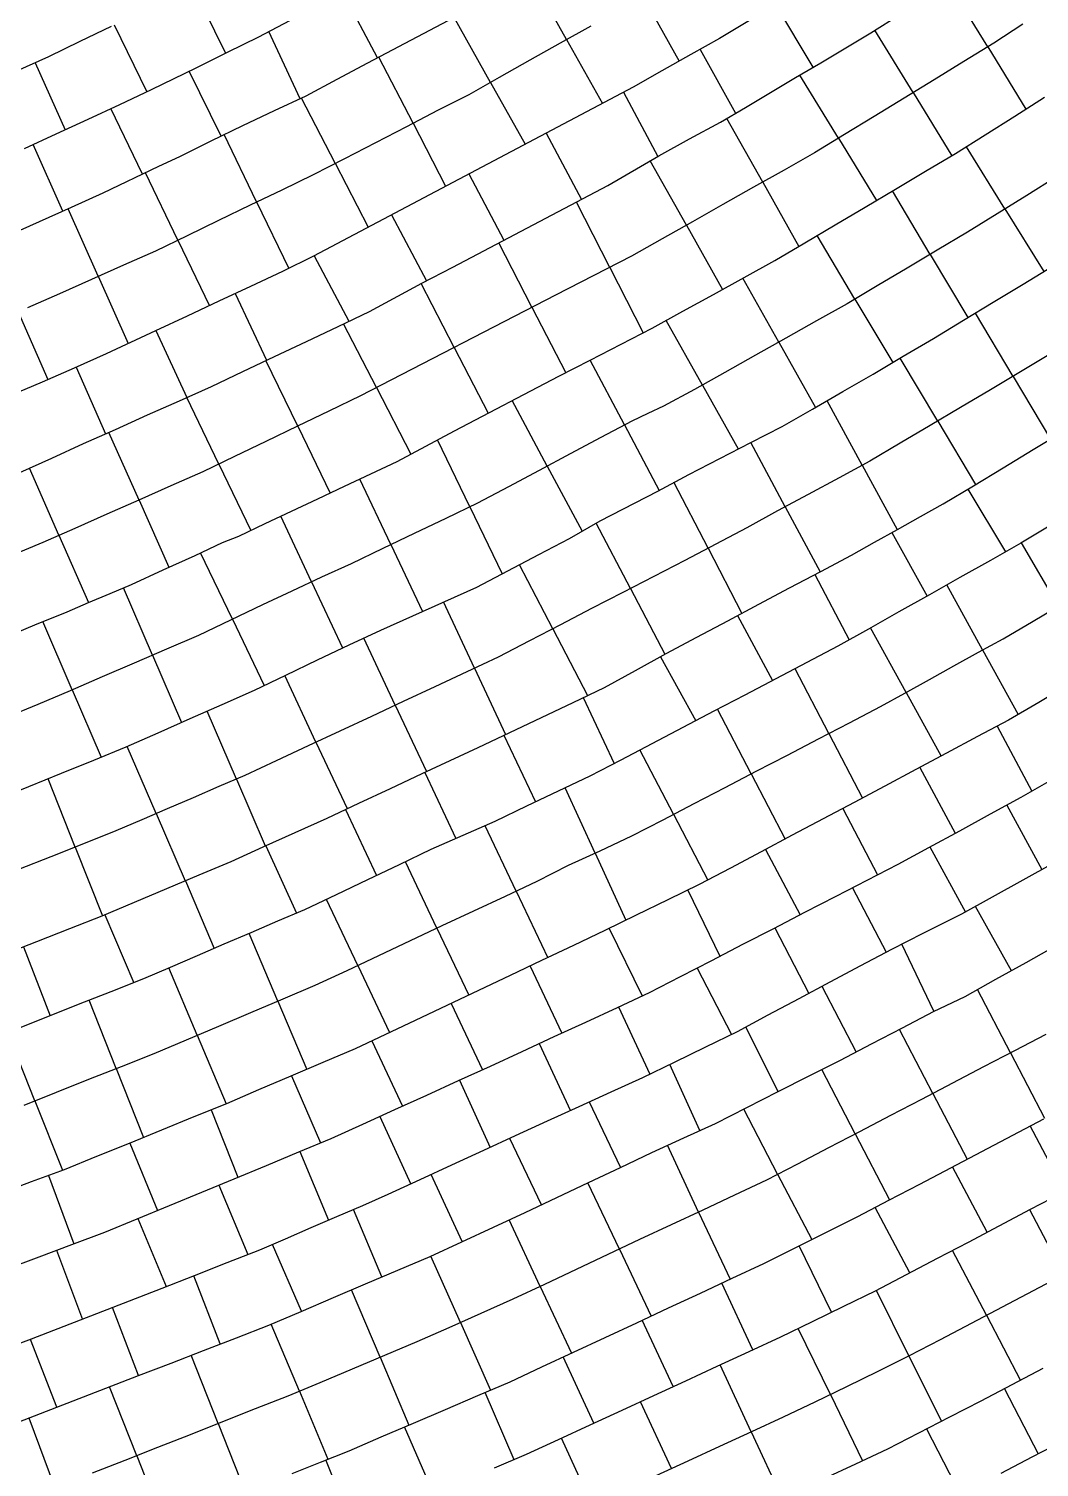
# Model space of a CAD drawing. Extents: x 720124 to 720679, y 1579628 to 1580856.
# Drawn here: x 720329 to 720386.7, y 1580268 to 1580350.2 of the extents above; entities that cross this region are included whole.
import ezdxf

# ---------------------------------------------------------------- set-up
doc = ezdxf.new("R2010")
doc.units = 0
doc.layers.add('AGROCAD PLL', color=7, linetype='Continuous')
doc.layers.add('GT01-0010016-0502', color=30, linetype='Continuous', lineweight=25)

msp = doc.modelspace()

# ---------------------------------------------------------------- linework, layer by layer
at = {"layer": 'AGROCAD PLL', "color": 3, "true_color": 0x00ff00}
for points in [[(720338.394, 1580352.596), (720340.257, 1580348.793)], [(720348.948, 1580348.526), (720346.981, 1580352.235)], [(720364.104, 1580352.024), (720366.175, 1580348.341)], [(720364.104, 1580352.024), (720366.175, 1580348.341)], [(720371.67, 1580351.542), (720373.812, 1580347.981)], [(720333.902, 1580350.401), (720335.77, 1580346.587)], [(720344.531, 1580346.183), (720342.741, 1580350.027)], [(720379.532, 1580346.536), (720377.355, 1580350.095)], [(720379.532, 1580346.536), (720377.355, 1580350.095)], [(720359.744, 1580349.577), (720361.786, 1580345.923)], [(720359.744, 1580349.577), (720361.786, 1580345.923)], [(720350.968, 1580344.787), (720349.014, 1580348.561)], [(720367.362, 1580349.005), (720369.393, 1580345.361)], [(720383.797, 1580349.145), (720385.968, 1580345.597)], [(720329.394, 1580348.238), (720331.096, 1580344.413)], [(720375.267, 1580343.926), (720373.057, 1580347.538)], [(720375.267, 1580343.926), (720373.057, 1580347.538)], [(720346.523, 1580342.498), (720344.599, 1580346.215)], [(720362.998, 1580346.564), (720364.944, 1580342.886)], [(720379.532, 1580346.536), (720381.741, 1580342.926)], [(720335.511, 1580341.868), (720333.707, 1580345.625)], [(720370.94, 1580341.422), (720368.884, 1580345.061)], [(720370.94, 1580341.422), (720368.884, 1580345.061)], [(720330.975, 1580339.764), (720329.263, 1580343.563)], [(720375.267, 1580343.926), (720377.439, 1580340.376)], [(720384.777, 1580339.887), (720382.576, 1580343.447)], [(720384.777, 1580339.887), (720382.576, 1580343.447)], [(720366.587, 1580338.962), (720364.52, 1580342.639)], [(720366.587, 1580338.962), (720364.52, 1580342.639)], [(720370.94, 1580341.422), (720373.014, 1580337.752)], [(720342.037, 1580340.29), (720343.866, 1580336.485)], [(720342.037, 1580340.29), (720343.866, 1580336.485)], [(720362.208, 1580336.551), (720360.298, 1580340.278)], [(720362.208, 1580336.551), (720360.298, 1580340.278)], [(720380.505, 1580337.289), (720378.347, 1580340.916)], [(720380.505, 1580337.289), (720378.347, 1580340.916)], [(720332.986, 1580336.041), (720331.271, 1580339.897)], [(720384.777, 1580339.887), (720386.991, 1580336.306)], [(720366.587, 1580338.962), (720368.651, 1580335.291)], [(720337.537, 1580338.11), (720339.34, 1580334.361)], [(720337.537, 1580338.11), (720339.34, 1580334.361)], [(720376.208, 1580334.732), (720374.048, 1580338.362)], [(720376.208, 1580334.732), (720374.048, 1580338.362)], [(720345.32, 1580337.212), (720347.299, 1580333.471)], [(720380.505, 1580337.289), (720382.654, 1580333.678)], [(720332.986, 1580336.041), (720334.698, 1580332.192)], [(720332.986, 1580336.041), (720334.698, 1580332.192)], [(720362.208, 1580336.551), (720364.121, 1580332.818)], [(720371.854, 1580332.275), (720369.801, 1580335.927)], [(720371.854, 1580332.275), (720369.801, 1580335.927)], [(720340.812, 1580335.049), (720342.595, 1580331.244)], [(720376.208, 1580334.732), (720378.365, 1580331.108)], [(720328.416, 1580334.011), (720330.113, 1580330.145)], [(720328.416, 1580334.011), (720330.113, 1580330.145)], [(720357.76, 1580334.268), (720359.689, 1580330.529)], [(720385.241, 1580330.324), (720383.088, 1580333.941)], [(720385.241, 1580330.324), (720383.088, 1580333.941)], [(720336.281, 1580332.936), (720338.058, 1580329.12)], [(720367.493, 1580329.829), (720365.422, 1580333.513)], [(720367.493, 1580329.829), (720365.422, 1580333.513)], [(720353.316, 1580331.975), (720355.254, 1580328.22)], [(720344.386, 1580327.478), (720342.57, 1580331.232)], [(720344.386, 1580327.478), (720342.57, 1580331.232)], [(720363.044, 1580327.551), (720361.083, 1580331.251)], [(720363.044, 1580327.551), (720361.083, 1580331.251)], [(720363.044, 1580327.551), (720361.083, 1580331.251)], [(720363.044, 1580327.551), (720361.083, 1580331.251)], [(720380.944, 1580327.767), (720378.8, 1580331.37)], [(720380.944, 1580327.767), (720378.8, 1580331.37)], [(720331.734, 1580330.856), (720333.401, 1580327.034)], [(720385.241, 1580330.324), (720387.379, 1580326.73)], [(720367.493, 1580329.829), (720369.546, 1580326.177)], [(720339.881, 1580325.307), (720338.05, 1580329.116)], [(720339.881, 1580325.307), (720338.05, 1580329.116)], [(720358.635, 1580325.194), (720356.627, 1580328.935)], [(720358.635, 1580325.194), (720356.627, 1580328.935)], [(720376.63, 1580325.241), (720374.625, 1580328.933)], [(720376.63, 1580325.241), (720374.625, 1580328.933)], [(720335.321, 1580323.257), (720333.602, 1580327.123)], [(720335.321, 1580323.257), (720333.602, 1580327.123)], [(720344.386, 1580327.478), (720346.234, 1580323.656)], [(720363.044, 1580327.551), (720365.028, 1580323.809)], [(720380.944, 1580327.767), (720383.099, 1580324.146)], [(720372.227, 1580322.87), (720370.258, 1580326.541)], [(720372.227, 1580322.87), (720370.258, 1580326.541)], [(720330.745, 1580321.243), (720329.062, 1580325.08)], [(720330.745, 1580321.243), (720329.062, 1580325.08)], [(720339.881, 1580325.307), (720341.703, 1580321.519)], [(720358.635, 1580325.194), (720360.628, 1580321.477)], [(720376.63, 1580325.241), (720378.623, 1580321.568)], [(720367.825, 1580320.5), (720365.874, 1580324.268)], [(720367.825, 1580320.5), (720365.874, 1580324.268)], [(720382.654, 1580323.878), (720384.811, 1580320.291)], [(720335.321, 1580323.257), (720337.03, 1580319.416)], [(720354.212, 1580322.862), (720356.051, 1580319.038)], [(720372.227, 1580322.87), (720374.222, 1580319.152)], [(720330.745, 1580321.243), (720332.434, 1580317.393)], [(720363.384, 1580318.203), (720361.437, 1580321.942)], [(720363.384, 1580318.203), (720361.437, 1580321.942)], [(720378.314, 1580321.396), (720380.336, 1580317.77)], [(720349.7, 1580320.707), (720351.513, 1580316.888)], [(720367.825, 1580320.5), (720369.75, 1580316.78)], [(720387.833, 1580317.188), (720385.719, 1580320.803)], [(720340.652, 1580316.449), (720338.835, 1580320.238)], [(720340.652, 1580316.449), (720338.835, 1580320.238)], [(720373.927, 1580318.996), (720375.889, 1580315.274)], [(720336.096, 1580314.394), (720334.439, 1580318.244)], [(720336.096, 1580314.394), (720334.439, 1580318.244)], [(720345.178, 1580318.576), (720346.943, 1580314.802)], [(720363.384, 1580318.203), (720365.342, 1580314.442)], [(720383.504, 1580314.688), (720381.454, 1580318.405)], [(720354.484, 1580313.645), (720352.71, 1580317.431)], [(720354.484, 1580313.645), (720352.71, 1580317.431)], [(720340.652, 1580316.449), (720342.471, 1580312.657)], [(720369.511, 1580316.652), (720371.5, 1580312.945)], [(720331.504, 1580312.414), (720329.829, 1580316.308)], [(720331.504, 1580312.414), (720329.829, 1580316.308)], [(720379.13, 1580312.264), (720377.098, 1580315.949)], [(720349.953, 1580311.532), (720348.157, 1580315.365)], [(720349.953, 1580311.532), (720348.157, 1580315.365)], [(720383.504, 1580314.688), (720385.537, 1580311.001)], [(720383.504, 1580314.688), (720385.537, 1580311.001)], [(720336.096, 1580314.394), (720337.749, 1580310.55)], [(720365.096, 1580314.306), (720367.117, 1580310.646)], [(720345.423, 1580309.415), (720343.639, 1580313.222)], [(720345.423, 1580309.415), (720343.639, 1580313.222)], [(720354.484, 1580313.645), (720356.254, 1580309.867)], [(720374.717, 1580309.915), (720372.788, 1580313.62)], [(720331.504, 1580312.414), (720333.158, 1580308.57)], [(720379.13, 1580312.264), (720381.135, 1580308.629)], [(720379.13, 1580312.264), (720381.135, 1580308.629)], [(720349.953, 1580311.532), (720351.73, 1580307.739)], [(720360.678, 1580311.967), (720362.463, 1580308.207)], [(720340.886, 1580307.313), (720339.218, 1580311.198)], [(720340.886, 1580307.313), (720339.218, 1580311.198)], [(720370.28, 1580307.61), (720368.359, 1580311.299)], [(720356.161, 1580309.823), (720357.971, 1580306.01)], [(720374.717, 1580309.915), (720376.638, 1580306.227)], [(720374.717, 1580309.915), (720376.638, 1580306.227)], [(720384.336, 1580310.333), (720386.305, 1580306.621)], [(720336.293, 1580305.338), (720334.633, 1580309.175)], [(720336.293, 1580305.338), (720334.633, 1580309.175)], [(720345.423, 1580309.415), (720347.2, 1580305.622)], [(720331.672, 1580303.43), (720330.129, 1580307.331)], [(720331.672, 1580303.43), (720330.129, 1580307.331)], [(720340.886, 1580307.313), (720342.528, 1580303.491)], [(720351.637, 1580307.695), (720353.409, 1580303.911)], [(720370.28, 1580307.61), (720372.219, 1580303.886)], [(720370.28, 1580307.61), (720372.219, 1580303.886)], [(720384.885, 1580305.829), (720386.886, 1580302.143)], [(720336.293, 1580305.338), (720337.954, 1580301.498)], [(720347.107, 1580305.578), (720348.88, 1580301.793)], [(720365.845, 1580305.301), (720367.805, 1580301.537)], [(720365.845, 1580305.301), (720367.805, 1580301.537)], [(720331.672, 1580303.43), (720333.227, 1580299.498)], [(720331.672, 1580303.43), (720333.226, 1580299.498)], [(720342.558, 1580303.504), (720344.308, 1580299.645)], [(720371.095, 1580303.286), (720373.081, 1580299.562)], [(720380.493, 1580303.439), (720382.516, 1580299.712)], [(720352.333, 1580298.794), (720350.535, 1580302.581)], [(720361.364, 1580303.085), (720363.126, 1580299.252)], [(720361.364, 1580303.085), (720363.126, 1580299.252)], [(720337.974, 1580301.507), (720339.616, 1580297.635)], [(720356.86, 1580300.916), (720358.669, 1580297.106)], [(720356.86, 1580300.916), (720358.669, 1580297.106)], [(720366.668, 1580300.963), (720368.493, 1580297.189)], [(720376.071, 1580301.107), (720377.993, 1580297.416)], [(720347.809, 1580296.664), (720346.019, 1580300.435)], [(720385.144, 1580296.364), (720383.103, 1580300.037)], [(720333.37, 1580299.559), (720335.016, 1580295.677)], [(720343.246, 1580294.622), (720341.606, 1580298.489)], [(720352.333, 1580298.794), (720354.151, 1580294.963)], [(720352.333, 1580298.794), (720354.151, 1580294.963)], [(720371.629, 1580298.811), (720373.571, 1580295.059)], [(720328.715, 1580297.734), (720330.25, 1580293.792)], [(720380.718, 1580294.044), (720378.896, 1580297.882)], [(720357.657, 1580296.627), (720359.472, 1580292.803)], [(720338.642, 1580292.672), (720337.02, 1580296.518)], [(720376.287, 1580291.727), (720374.339, 1580295.469)], [(720334.016, 1580290.774), (720332.475, 1580294.672)], [(720343.246, 1580294.622), (720344.901, 1580290.721)], [(720343.246, 1580294.622), (720344.901, 1580290.721)], [(720353.14, 1580294.483), (720354.932, 1580290.707)], [(720362.71, 1580294.291), (720364.499, 1580290.451)], [(720329.368, 1580288.933), (720327.818, 1580292.83)], [(720358.169, 1580292.199), (720359.957, 1580288.361)], [(720385.095, 1580291.664), (720387.04, 1580287.93)], [(720334.016, 1580290.774), (720335.575, 1580286.833)], [(720334.016, 1580290.774), (720335.575, 1580286.833)], [(720344.036, 1580290.349), (720345.684, 1580286.519)], [(720353.624, 1580290.115), (720355.368, 1580286.269)], [(720380.665, 1580289.346), (720382.619, 1580285.594)], [(720371.795, 1580284.728), (720369.856, 1580288.453)], [(720371.795, 1580284.728), (720369.856, 1580288.453)], [(720358.3, 1580282.99), (720356.5, 1580286.782)], [(720376.23, 1580287.037), (720378.191, 1580283.272)], [(720388.197, 1580283.745), (720386.219, 1580287.498)], [(720334.801, 1580286.516), (720336.377, 1580282.668)], [(720367.283, 1580282.574), (720365.497, 1580286.387)], [(720367.283, 1580282.574), (720365.497, 1580286.387)], [(720383.77, 1580281.421), (720381.789, 1580285.157)], [(720330.157, 1580284.664), (720331.598, 1580280.763)], [(720353.766, 1580280.881), (720352.007, 1580284.709)], [(720371.795, 1580284.728), (720373.739, 1580280.995)], [(720362.757, 1580280.451), (720360.954, 1580284.249)], [(720362.757, 1580280.451), (720360.954, 1580284.249)], [(720349.192, 1580278.863), (720347.567, 1580282.718)], [(720379.343, 1580279.096), (720377.371, 1580282.838)], [(720388.146, 1580278.999), (720386.194, 1580282.701)], [(720388.146, 1580278.999), (720386.194, 1580282.701)], [(720335.259, 1580282.203), (720336.876, 1580278.313)], [(720358.233, 1580278.322), (720356.453, 1580282.121)], [(720358.233, 1580278.322), (720356.453, 1580282.121)], [(720367.283, 1580282.574), (720369.082, 1580278.734)], [(720330.601, 1580280.389), (720332.083, 1580276.439)], [(720344.593, 1580276.903), (720342.951, 1580280.72)], [(720362.757, 1580280.451), (720364.571, 1580276.628)], [(720374.879, 1580276.846), (720373.024, 1580280.633)], [(720383.72, 1580276.672), (720381.789, 1580280.38)], [(720353.678, 1580276.259), (720351.988, 1580280.059)], [(720353.678, 1580276.259), (720351.988, 1580280.059)], [(720339.955, 1580275.035), (720338.449, 1580278.925)], [(720370.368, 1580274.69), (720368.611, 1580278.513)], [(720349.088, 1580274.276), (720347.455, 1580278.128)], [(720349.088, 1580274.276), (720347.455, 1580278.128)], [(720358.233, 1580278.322), (720360.017, 1580274.513)], [(720379.292, 1580274.35), (720377.436, 1580278.091)], [(720335.292, 1580273.232), (720333.803, 1580277.113)], [(720344.481, 1580272.334), (720342.875, 1580276.175)], [(720344.481, 1580272.334), (720342.875, 1580276.175)], [(720353.678, 1580276.259), (720355.396, 1580272.396)], [(720365.828, 1580272.595), (720364.06, 1580276.391)], [(720383.72, 1580276.672), (720385.656, 1580272.954)], [(720383.72, 1580276.672), (720385.656, 1580272.954)], [(720374.805, 1580272.144), (720372.969, 1580275.914)], [(720339.837, 1580270.482), (720338.292, 1580274.389)], [(720339.837, 1580270.482), (720338.292, 1580274.389)], [(720349.088, 1580274.276), (720350.732, 1580270.401)], [(720361.288, 1580270.501), (720359.545, 1580274.292)], [(720370.277, 1580270.023), (720368.503, 1580273.833)], [(720379.292, 1580274.35), (720381.148, 1580270.608)], [(720379.292, 1580274.35), (720381.148, 1580270.608)], [(720335.187, 1580268.644), (720333.628, 1580272.587)], [(720335.187, 1580268.644), (720333.628, 1580272.587)], [(720344.481, 1580272.334), (720346.105, 1580268.45)], [(720356.741, 1580268.421), (720355.088, 1580272.264)], [(720374.805, 1580272.144), (720376.649, 1580268.358)], [(720374.805, 1580272.144), (720376.649, 1580268.358)], [(720384.745, 1580272.477), (720386.681, 1580268.76)], [(720365.74, 1580267.922), (720363.966, 1580271.732)], [(720330.519, 1580266.852), (720329.037, 1580270.801)], [(720330.519, 1580266.852), (720329.037, 1580270.801)], [(720339.837, 1580270.482), (720341.381, 1580266.578)], [(720352.148, 1580266.445), (720350.491, 1580270.297)], [(720361.205, 1580265.816), (720359.446, 1580269.644)], [(720370.277, 1580270.023), (720372.052, 1580266.213)], [(720370.277, 1580270.023), (720372.052, 1580266.213)], [(720380.306, 1580270.178), (720382.23, 1580266.415)], [(720335.187, 1580268.644), (720336.736, 1580264.727)], [(720347.548, 1580264.486), (720345.997, 1580268.408)]]:
    msp.add_lwpolyline(points, dxfattribs=at)
at = {"layer": 'AGROCAD PLL', "color": 5, "true_color": 0x0000ff}
for points in [[(720359.744, 1580349.577), (720357.721, 1580353.197)], [(720340.01, 1580344.048), (720338.188, 1580347.768)], [(720355.389, 1580347.121), (720357.365, 1580343.584)], [(720355.389, 1580347.121), (720357.365, 1580343.584)], [(720350.968, 1580344.787), (720352.832, 1580341.186)], [(720350.968, 1580344.787), (720352.832, 1580341.186)], [(720346.523, 1580342.498), (720348.412, 1580338.848)], [(720346.523, 1580342.498), (720348.412, 1580338.848)], [(720357.76, 1580334.268), (720355.861, 1580337.948)], [(720357.76, 1580334.268), (720355.861, 1580337.948)], [(720353.316, 1580331.975), (720351.435, 1580335.623)], [(720353.316, 1580331.975), (720351.435, 1580335.623)], [(720348.873, 1580329.683), (720346.993, 1580333.326)], [(720348.873, 1580329.683), (720346.993, 1580333.326)], [(720349.7, 1580320.707), (720347.923, 1580324.451)], [(720349.7, 1580320.707), (720347.923, 1580324.451)], [(720345.178, 1580318.576), (720343.421, 1580322.33)], [(720345.178, 1580318.576), (720343.421, 1580322.33)], [(720358.947, 1580315.898), (720357.041, 1580319.558)], [(720358.947, 1580315.898), (720357.041, 1580319.558)], [(720365.845, 1580305.301), (720363.93, 1580308.978)], [(720361.364, 1580303.085), (720359.653, 1580306.808)], [(720356.86, 1580300.916), (720355.089, 1580304.647)], [(720385.095, 1580291.664), (720383.209, 1580295.286)], [(720385.095, 1580291.664), (720383.209, 1580295.286)], [(720371.83, 1580289.461), (720369.971, 1580293.141)], [(720380.665, 1580289.346), (720378.756, 1580293.012)], [(720380.665, 1580289.346), (720378.756, 1580293.012)], [(720348.619, 1580292.347), (720350.369, 1580288.627)], [(720367.354, 1580287.235), (720365.644, 1580291.005)], [(720376.23, 1580287.037), (720374.314, 1580290.716)], [(720376.23, 1580287.037), (720374.314, 1580290.716)], [(720339.43, 1580288.404), (720340.97, 1580284.569)], [(720362.819, 1580285.129), (720361.049, 1580288.859)], [(720330.631, 1580271.421), (720329.125, 1580275.288)]]:
    msp.add_lwpolyline(points, dxfattribs=at)
at = {"layer": 'AGROCAD PLL', "color": 1, "true_color": 0xff0000}
for points in [[(720383.797, 1580349.145), (720381.579, 1580352.772)], [(720383.797, 1580349.145), (720381.579, 1580352.772)], [(720355.389, 1580347.121), (720353.313, 1580350.835)], [(720342.037, 1580340.29), (720340.188, 1580344.136)], [(720358.578, 1580344.226), (720360.587, 1580340.43)], [(720337.537, 1580338.11), (720335.689, 1580341.954)], [(720354.159, 1580341.888), (720356.16, 1580338.106)], [(720349.739, 1580339.55), (720351.734, 1580335.78)], [(720371.854, 1580332.275), (720373.951, 1580328.545)], [(720348.873, 1580329.683), (720350.836, 1580325.877)], [(720354.212, 1580322.862), (720352.367, 1580326.7)], [(720354.212, 1580322.862), (720352.367, 1580326.7)], [(720358.947, 1580315.898), (720360.931, 1580312.087)], [(720379.925, 1580307.979), (720381.94, 1580304.224)], [(720375.512, 1580305.629), (720377.505, 1580301.848)], [(720362.168, 1580298.783), (720364.06, 1580294.92)], [(720347.809, 1580296.664), (720349.632, 1580292.824)], [(720347.809, 1580296.664), (720349.632, 1580292.824)], [(720367.189, 1580296.512), (720369.153, 1580292.718)], [(720338.642, 1580292.672), (720340.295, 1580288.751)], [(720338.642, 1580292.672), (720340.295, 1580288.751)], [(720338.642, 1580292.672), (720340.295, 1580288.751)], [(720338.642, 1580292.672), (720340.295, 1580288.751)], [(720329.368, 1580288.933), (720330.949, 1580284.957)], [(720329.368, 1580288.933), (720330.949, 1580284.957)], [(720349.076, 1580288.038), (720350.844, 1580284.17)], [(720344.499, 1580286.027), (720346.132, 1580282.099)], [(720339.879, 1580284.115), (720341.541, 1580280.141)]]:
    msp.add_lwpolyline(points, dxfattribs=at)
at = {"layer": 'GT01-0010016-0502'}
for points in [[(720353.672, 1580351.026), (720351.911, 1580350.092), (720350.138, 1580349.157), (720348.376, 1580348.223), (720346.615, 1580347.278), (720344.853, 1580346.333), (720343.037, 1580345.487), (720341.22, 1580344.641), (720339.426, 1580343.762), (720337.631, 1580342.872), (720336.427, 1580342.308), (720333.257, 1580340.786), (720331.44, 1580339.973), (720329.613, 1580339.149), (720327.785, 1580338.337)], [(720328.508, 1580324.83), (720330.336, 1580325.654), (720332.152, 1580326.478), (720333.98, 1580327.291), (720335.807, 1580328.115), (720337.635, 1580328.928), (720339.452, 1580329.752), (720341.257, 1580330.609), (720343.063, 1580331.466), (720344.879, 1580332.323), (720346.685, 1580333.18), (720348.49, 1580334.037), (720351.477, 1580335.646), (720353.249, 1580336.569), (720355.022, 1580337.503), (720356.784, 1580338.437), (720358.556, 1580339.36), (720360.329, 1580340.294), (720362.101, 1580341.228), (720365.011, 1580342.925), (720366.762, 1580343.892), (720368.523, 1580344.848), (720369.951, 1580345.691), (720371.39, 1580346.545), (720372.818, 1580347.398), (720374.257, 1580348.241), (720375.685, 1580349.095), (720377.123, 1580349.948), (720378.808, 1580351.014)], [(720370.188, 1580350.651), (720368.481, 1580349.629), (720366.827, 1580348.707), (720365.184, 1580347.785), (720363.541, 1580346.852), (720345.29, 1580337.196), (720343.506, 1580336.306), (720341.69, 1580335.46), (720339.884, 1580334.614), (720338.067, 1580333.768), (720336.251, 1580332.922), (720333.446, 1580331.602), (720331.607, 1580330.8), (720329.779, 1580329.999), (720327.941, 1580329.208)], [(720385.807, 1580350.445), (720384.144, 1580349.357), (720382.437, 1580348.313), (720380.73, 1580347.269), (720379.023, 1580346.224), (720377.316, 1580345.18), (720375.609, 1580344.136), (720373.903, 1580343.092), (720372.163, 1580342.114), (720370.412, 1580341.124), (720368.673, 1580340.146), (720366.933, 1580339.157), (720365.193, 1580338.179), (720363.454, 1580337.19), (720362.003, 1580336.446), (720360.553, 1580335.703), (720359.102, 1580334.96), (720347.972, 1580329.218), (720346.166, 1580328.339), (720344.372, 1580327.471), (720342.566, 1580326.603), (720340.771, 1580325.735), (720338.966, 1580324.867), (720337.138, 1580324.065), (720335.311, 1580323.252), (720333.472, 1580322.45), (720331.645, 1580321.637), (720329.817, 1580320.836), (720327.968, 1580320.056)], [(720333.734, 1580350.319), (720331.939, 1580349.451), (720330.145, 1580348.572), (720328.317, 1580347.759)], [(720328.777, 1580343.336), (720330.594, 1580344.182), (720332.41, 1580345.017), (720334.216, 1580345.863), (720336.032, 1580346.709), (720338.579, 1580347.96), (720340.374, 1580348.85), (720342.168, 1580349.729), (720343.941, 1580350.652)], [(720328.965, 1580334.252), (720330.793, 1580335.065), (720332.62, 1580335.878), (720334.448, 1580336.691), (720336.275, 1580337.504), (720338.081, 1580338.372), (720339.875, 1580339.251), (720341.681, 1580340.119), (720343.486, 1580340.987), (720345.281, 1580341.855), (720347.065, 1580342.778), (720348.837, 1580343.69), (720350.61, 1580344.602), (720352.393, 1580345.525), (720354.166, 1580346.437), (720355.917, 1580347.415), (720357.656, 1580348.405), (720359.396, 1580349.383), (720361.147, 1580350.361)], [(720327.512, 1580315.348), (720329.362, 1580316.117), (720331.212, 1580316.875), (720332.437, 1580317.395), (720333.663, 1580317.915), (720334.889, 1580318.435), (720336.706, 1580319.269), (720338.533, 1580320.093), (720340.091, 1580320.838), (720341.027, 1580321.2), (720342.532, 1580321.91), (720344.037, 1580322.621), (720345.541, 1580323.331), (720347.057, 1580324.042), (720348.561, 1580324.752), (720350.066, 1580325.463), (720351.699, 1580326.34), (720353.332, 1580327.218), (720359.294, 1580330.325), (720361.077, 1580331.248), (720362.85, 1580332.16), (720364.634, 1580333.083), (720366.384, 1580334.039), (720368.135, 1580335.006), (720369.886, 1580335.974), (720371.636, 1580336.941), (720373.354, 1580337.952), (720375.083, 1580338.974), (720376.801, 1580339.996), (720378.518, 1580341.019), (720380.236, 1580342.041), (720381.954, 1580343.052), (720383.65, 1580344.129), (720385.335, 1580345.195), (720387.031, 1580346.273)], [(720387.729, 1580341.73), (720386.033, 1580340.664), (720384.326, 1580339.609), (720382.631, 1580338.554), (720380.913, 1580337.531), (720379.195, 1580336.509), (720377.477, 1580335.487), (720375.759, 1580334.465), (720374.02, 1580333.487), (720372.269, 1580332.509), (720370.529, 1580331.53), (720368.779, 1580330.552), (720367.039, 1580329.574), (720365.277, 1580328.629), (720364.374, 1580328.2), (720363.461, 1580327.772), (720361.699, 1580326.838), (720359.937, 1580325.893), (720358.176, 1580324.948), (720356.414, 1580324.002), (720354.642, 1580323.068), (720352.836, 1580322.2), (720351.041, 1580321.343), (720349.236, 1580320.486), (720347.43, 1580319.618), (720345.743, 1580318.84), (720344.055, 1580318.05), (720342.368, 1580317.272), (720338.724, 1580315.524), (720336.886, 1580314.734), (720335.047, 1580313.943), (720333.219, 1580313.152), (720331.381, 1580312.361), (720329.542, 1580311.57), (720327.693, 1580310.813)], [(720327.183, 1580306.138), (720329.033, 1580306.885), (720330.894, 1580307.642), (720332.743, 1580308.4), (720334.593, 1580309.158), (720336.421, 1580309.96), (720338.248, 1580310.773), (720340.076, 1580311.574), (720341.914, 1580312.387), (720343.709, 1580313.255), (720345.514, 1580314.123), (720347.32, 1580314.98), (720349.137, 1580315.815), (720350.964, 1580316.639), (720352.781, 1580317.463), (720354.608, 1580318.287), (720356.381, 1580319.21), (720358.153, 1580320.144), (720359.915, 1580321.067), (720361.655, 1580322.068), (720364.953, 1580323.768), (720366.715, 1580324.724), (720368.487, 1580325.636), (720370.271, 1580326.548), (720372.054, 1580327.46), (720373.783, 1580328.449), (720375.523, 1580329.449), (720377.252, 1580330.439), (720378.969, 1580331.472), (720380.687, 1580332.494), (720382.405, 1580333.527), (720384.112, 1580334.561), (720385.819, 1580335.594), (720387.536, 1580336.638)], [(720387.386, 1580331.601), (720385.669, 1580330.579), (720383.951, 1580329.557), (720382.233, 1580328.535), (720380.515, 1580327.512), (720378.787, 1580326.501), (720377.069, 1580325.479), (720375.307, 1580324.523), (720373.546, 1580323.578), (720371.784, 1580322.633), (720370.033, 1580321.677), (720368.272, 1580320.731), (720366.488, 1580319.808), (720364.715, 1580318.896), (720362.943, 1580317.973), (720361.159, 1580317.05), (720359.387, 1580316.127), (720357.614, 1580315.204), (720355.841, 1580314.281), (720354.036, 1580313.435), (720352.219, 1580312.589), (720350.403, 1580311.743), (720348.597, 1580310.897), (720346.781, 1580310.051), (720344.975, 1580309.205), (720343.158, 1580308.359), (720341.353, 1580307.513), (720339.88, 1580306.88), (720338.407, 1580306.248), (720336.934, 1580305.615), (720335.471, 1580304.982), (720333.998, 1580304.361), (720332.138, 1580303.614), (720330.277, 1580302.878), (720328.427, 1580302.143)], [(720327.628, 1580297.31), (720329.489, 1580298.035), (720331.36, 1580298.771), (720333.221, 1580299.496), (720335.06, 1580300.275), (720336.909, 1580301.055), (720338.748, 1580301.835), (720340.586, 1580302.604), (720342.414, 1580303.439), (720344.23, 1580304.263), (720346.058, 1580305.087), (720347.864, 1580305.932), (720349.68, 1580306.778), (720351.486, 1580307.624), (720354.689, 1580309.124), (720356.494, 1580309.981), (720358.3, 1580310.838), (720360.106, 1580311.695), (720361.911, 1580312.552), (720363.673, 1580313.52), (720365.423, 1580314.487), (720367.185, 1580315.421), (720368.958, 1580316.355), (720370.719, 1580317.3), (720372.481, 1580318.234), (720374.254, 1580319.168), (720376.015, 1580320.113), (720377.325, 1580320.844), (720378.636, 1580321.575), (720379.946, 1580322.306), (720381.256, 1580323.037), (720382.974, 1580324.07), (720384.681, 1580325.103), (720386.398, 1580326.137), (720388.105, 1580327.17)], [(720387.397, 1580321.829), (720385.69, 1580320.785), (720383.95, 1580319.807), (720382.2, 1580318.829), (720380.46, 1580317.84), (720378.72, 1580316.861), (720376.981, 1580315.883), (720375.23, 1580314.905), (720373.457, 1580313.971), (720371.696, 1580313.048), (720369.923, 1580312.114), (720368.15, 1580311.191), (720366.378, 1580310.257), (720364.605, 1580309.333), (720362.833, 1580308.399), (720361.06, 1580307.476), (720359.254, 1580306.619), (720357.449, 1580305.762), (720355.643, 1580304.894), (720354.429, 1580304.352), (720353.203, 1580303.821), (720351.988, 1580303.28), (720350.183, 1580302.412), (720348.377, 1580301.555), (720346.571, 1580300.698), (720344.766, 1580299.841), (720343.228, 1580299.185), (720341.702, 1580298.53), (720340.164, 1580297.874), (720338.637, 1580297.208), (720337.1, 1580296.553), (720335.573, 1580295.897), (720333.712, 1580295.162), (720331.852, 1580294.426), (720329.991, 1580293.69), (720328.13, 1580292.954)], [(720328.751, 1580288.688), (720330.601, 1580289.424), (720332.461, 1580290.159), (720334.322, 1580290.895), (720336.183, 1580291.631), (720338.021, 1580292.411), (720339.871, 1580293.191), (720341.709, 1580293.97), (720343.548, 1580294.75), (720345.387, 1580295.53), (720347.203, 1580296.376), (720349.009, 1580297.233), (720350.825, 1580298.079), (720352.631, 1580298.936), (720354.436, 1580299.782), (720356.253, 1580300.628), (720358.059, 1580301.485), (720358.95, 1580301.935), (720359.842, 1580302.386), (720361.659, 1580303.221), (720363.475, 1580304.067), (720365.248, 1580304.99), (720367.02, 1580305.913), (720368.793, 1580306.836), (720370.566, 1580307.759), (720372.349, 1580308.682), (720374.122, 1580309.605), (720375.894, 1580310.528), (720377.667, 1580311.452), (720379.063, 1580312.227), (720380.47, 1580313.003), (720381.866, 1580313.779), (720383.263, 1580314.555), (720384.67, 1580315.331), (720386.388, 1580316.342), (720388.116, 1580317.354)], [(720388.427, 1580312.708), (720386.709, 1580311.686), (720384.98, 1580310.675), (720383.219, 1580309.741), (720381.446, 1580308.796), (720379.685, 1580307.85), (720377.923, 1580306.916), (720376.161, 1580305.971), (720374.389, 1580305.037), (720372.627, 1580304.103), (720370.855, 1580303.158), (720369.093, 1580302.224), (720367.32, 1580301.279), (720365.526, 1580300.411), (720363.72, 1580299.543), (720361.925, 1580298.664), (720360.131, 1580297.796), (720358.314, 1580296.939), (720356.509, 1580296.082), (720354.703, 1580295.225), (720352.898, 1580294.368), (720351.092, 1580293.511), (720347.663, 1580291.898), (720345.825, 1580291.118), (720343.986, 1580290.327), (720342.148, 1580289.548), (720340.309, 1580288.757), (720338.448, 1580288.01), (720336.599, 1580287.252), (720334.749, 1580286.494), (720332.899, 1580285.748), (720331.039, 1580284.99), (720329.167, 1580284.298), (720327.295, 1580283.596)], [(720327.732, 1580279.317), (720329.615, 1580280.019), (720331.487, 1580280.722), (720333.358, 1580281.414), (720335.208, 1580282.182), (720337.058, 1580282.951), (720338.907, 1580283.709), (720340.746, 1580284.478), (720342.596, 1580285.235), (720344.445, 1580286.004), (720346.295, 1580286.773), (720348.111, 1580287.597), (720349.939, 1580288.432), (720351.755, 1580289.256), (720353.572, 1580290.091), (720355.389, 1580290.915), (720357.205, 1580291.75), (720359.022, 1580292.596), (720360.838, 1580293.43), (720362.655, 1580294.265), (720364.471, 1580295.111), (720366.244, 1580296.023), (720368.028, 1580296.947), (720369.8, 1580297.87), (720371.573, 1580298.782), (720373.356, 1580299.705), (720375.129, 1580300.617), (720376.902, 1580301.54), (720378.685, 1580302.452), (720380.436, 1580303.408), (720382.198, 1580304.364), (720383.948, 1580305.32), (720385.71, 1580306.277), (720387.439, 1580307.277)], [(720387.545, 1580302.508), (720385.795, 1580301.541), (720384.055, 1580300.563), (720382.304, 1580299.596), (720380.08, 1580298.48), (720378.296, 1580297.579), (720376.535, 1580296.634), (720374.773, 1580295.7), (720373.001, 1580294.755), (720371.239, 1580293.821), (720369.477, 1580292.876), (720367.672, 1580291.997), (720365.877, 1580291.118), (720364.082, 1580290.25), (720362.266, 1580289.415), (720360.439, 1580288.58), (720358.622, 1580287.756), (720356.805, 1580286.921), (720354.989, 1580286.097), (720353.172, 1580285.251), (720351.356, 1580284.405), (720349.539, 1580283.57), (720348.077, 1580282.937), (720346.604, 1580282.305), (720345.131, 1580281.661), (720343.669, 1580281.028), (720342.196, 1580280.396), (720340.335, 1580279.671), (720338.474, 1580278.935), (720336.614, 1580278.211), (720334.753, 1580277.486), (720332.881, 1580276.75), (720331.021, 1580276.026), (720329.16, 1580275.301), (720327.546, 1580274.7)], [(720327.822, 1580270.331), (720329.694, 1580271.056), (720331.555, 1580271.781), (720333.415, 1580272.505), (720335.287, 1580273.23), (720337.148, 1580273.944), (720339.008, 1580274.668), (720340.88, 1580275.393), (720342.741, 1580276.118), (720344.579, 1580276.897), (720346.418, 1580277.688), (720348.256, 1580278.468), (720350.106, 1580279.248), (720351.944, 1580280.039), (720353.75, 1580280.874), (720355.567, 1580281.709), (720357.383, 1580282.555), (720359.189, 1580283.412), (720360.995, 1580284.269), (720362.811, 1580285.126), (720364.617, 1580285.983), (720366.433, 1580286.817), (720368.25, 1580287.641), (720370.033, 1580288.542), (720371.817, 1580289.455), (720373.601, 1580290.356), (720375.384, 1580291.257), (720377.157, 1580292.18), (720378.929, 1580293.103), (720380.702, 1580294.037), (720382.508, 1580294.894), (720384.258, 1580295.872), (720385.998, 1580296.839), (720387.749, 1580297.817)], [(720387.103, 1580292.721), (720385.33, 1580291.787), (720383.558, 1580290.864), (720381.785, 1580289.93), (720380.012, 1580289.007), (720378.24, 1580288.083), (720376.467, 1580287.16), (720374.694, 1580286.237), (720372.922, 1580285.314), (720371.149, 1580284.391), (720369.333, 1580283.545), (720367.527, 1580282.688), (720365.721, 1580281.842), (720363.905, 1580280.996), (720362.099, 1580280.139), (720360.283, 1580279.293), (720358.477, 1580278.436), (720356.672, 1580277.59), (720354.844, 1580276.777), (720353.016, 1580275.965), (720351.189, 1580275.152), (720349.339, 1580274.383), (720347.501, 1580273.603), (720345.651, 1580272.823), (720343.812, 1580272.054), (720341.952, 1580271.319), (720340.091, 1580270.583), (720338.231, 1580269.847), (720336.37, 1580269.112), (720334.509, 1580268.376), (720332.649, 1580267.651)], [(720344.067, 1580267.641), (720345.691, 1580268.286), (720347.315, 1580268.931), (720349.154, 1580269.722), (720350.992, 1580270.513), (720352.831, 1580271.293), (720354.669, 1580272.084), (720356.508, 1580272.874), (720358.324, 1580273.72), (720360.13, 1580274.566), (720361.947, 1580275.401), (720363.752, 1580276.247), (720365.569, 1580277.093), (720367.385, 1580277.939), (720369.191, 1580278.785), (720371.008, 1580279.631), (720372.802, 1580280.521), (720374.586, 1580281.422), (720376.38, 1580282.312), (720378.142, 1580283.246), (720379.915, 1580284.169), (720381.687, 1580285.104), (720383.46, 1580286.038), (720385.221, 1580286.972), (720386.994, 1580287.906)], [(720387.981, 1580283.632), (720386.209, 1580282.709), (720384.436, 1580281.775), (720382.674, 1580280.84), (720380.902, 1580279.917), (720379.129, 1580278.983), (720377.357, 1580278.049), (720375.562, 1580277.181), (720373.767, 1580276.302), (720371.962, 1580275.423), (720370.145, 1580274.588), (720368.329, 1580273.753), (720366.523, 1580272.918), (720364.707, 1580272.072), (720362.89, 1580271.237), (720361.073, 1580270.402), (720359.257, 1580269.556), (720357.44, 1580268.722), (720355.602, 1580267.931)], [(720364.865, 1580267.514), (720366.682, 1580268.36), (720368.498, 1580269.195), (720370.315, 1580270.041), (720372.132, 1580270.876), (720373.937, 1580271.722), (720375.743, 1580272.601), (720377.537, 1580273.48), (720379.332, 1580274.37), (720381.094, 1580275.293), (720382.866, 1580276.227), (720384.639, 1580277.15), (720386.411, 1580278.085), (720388.184, 1580279.019)], [(720386.936, 1580273.629), (720385.164, 1580272.695), (720383.391, 1580271.772), (720381.618, 1580270.849), (720379.835, 1580269.937), (720378.062, 1580269.025), (720376.246, 1580268.168), (720374.44, 1580267.322)], [(720384.561, 1580267.643), (720386.333, 1580268.577), (720388.095, 1580269.5)]]:
    msp.add_lwpolyline(points, dxfattribs=at)

doc.saveas('drawing.dxf')
